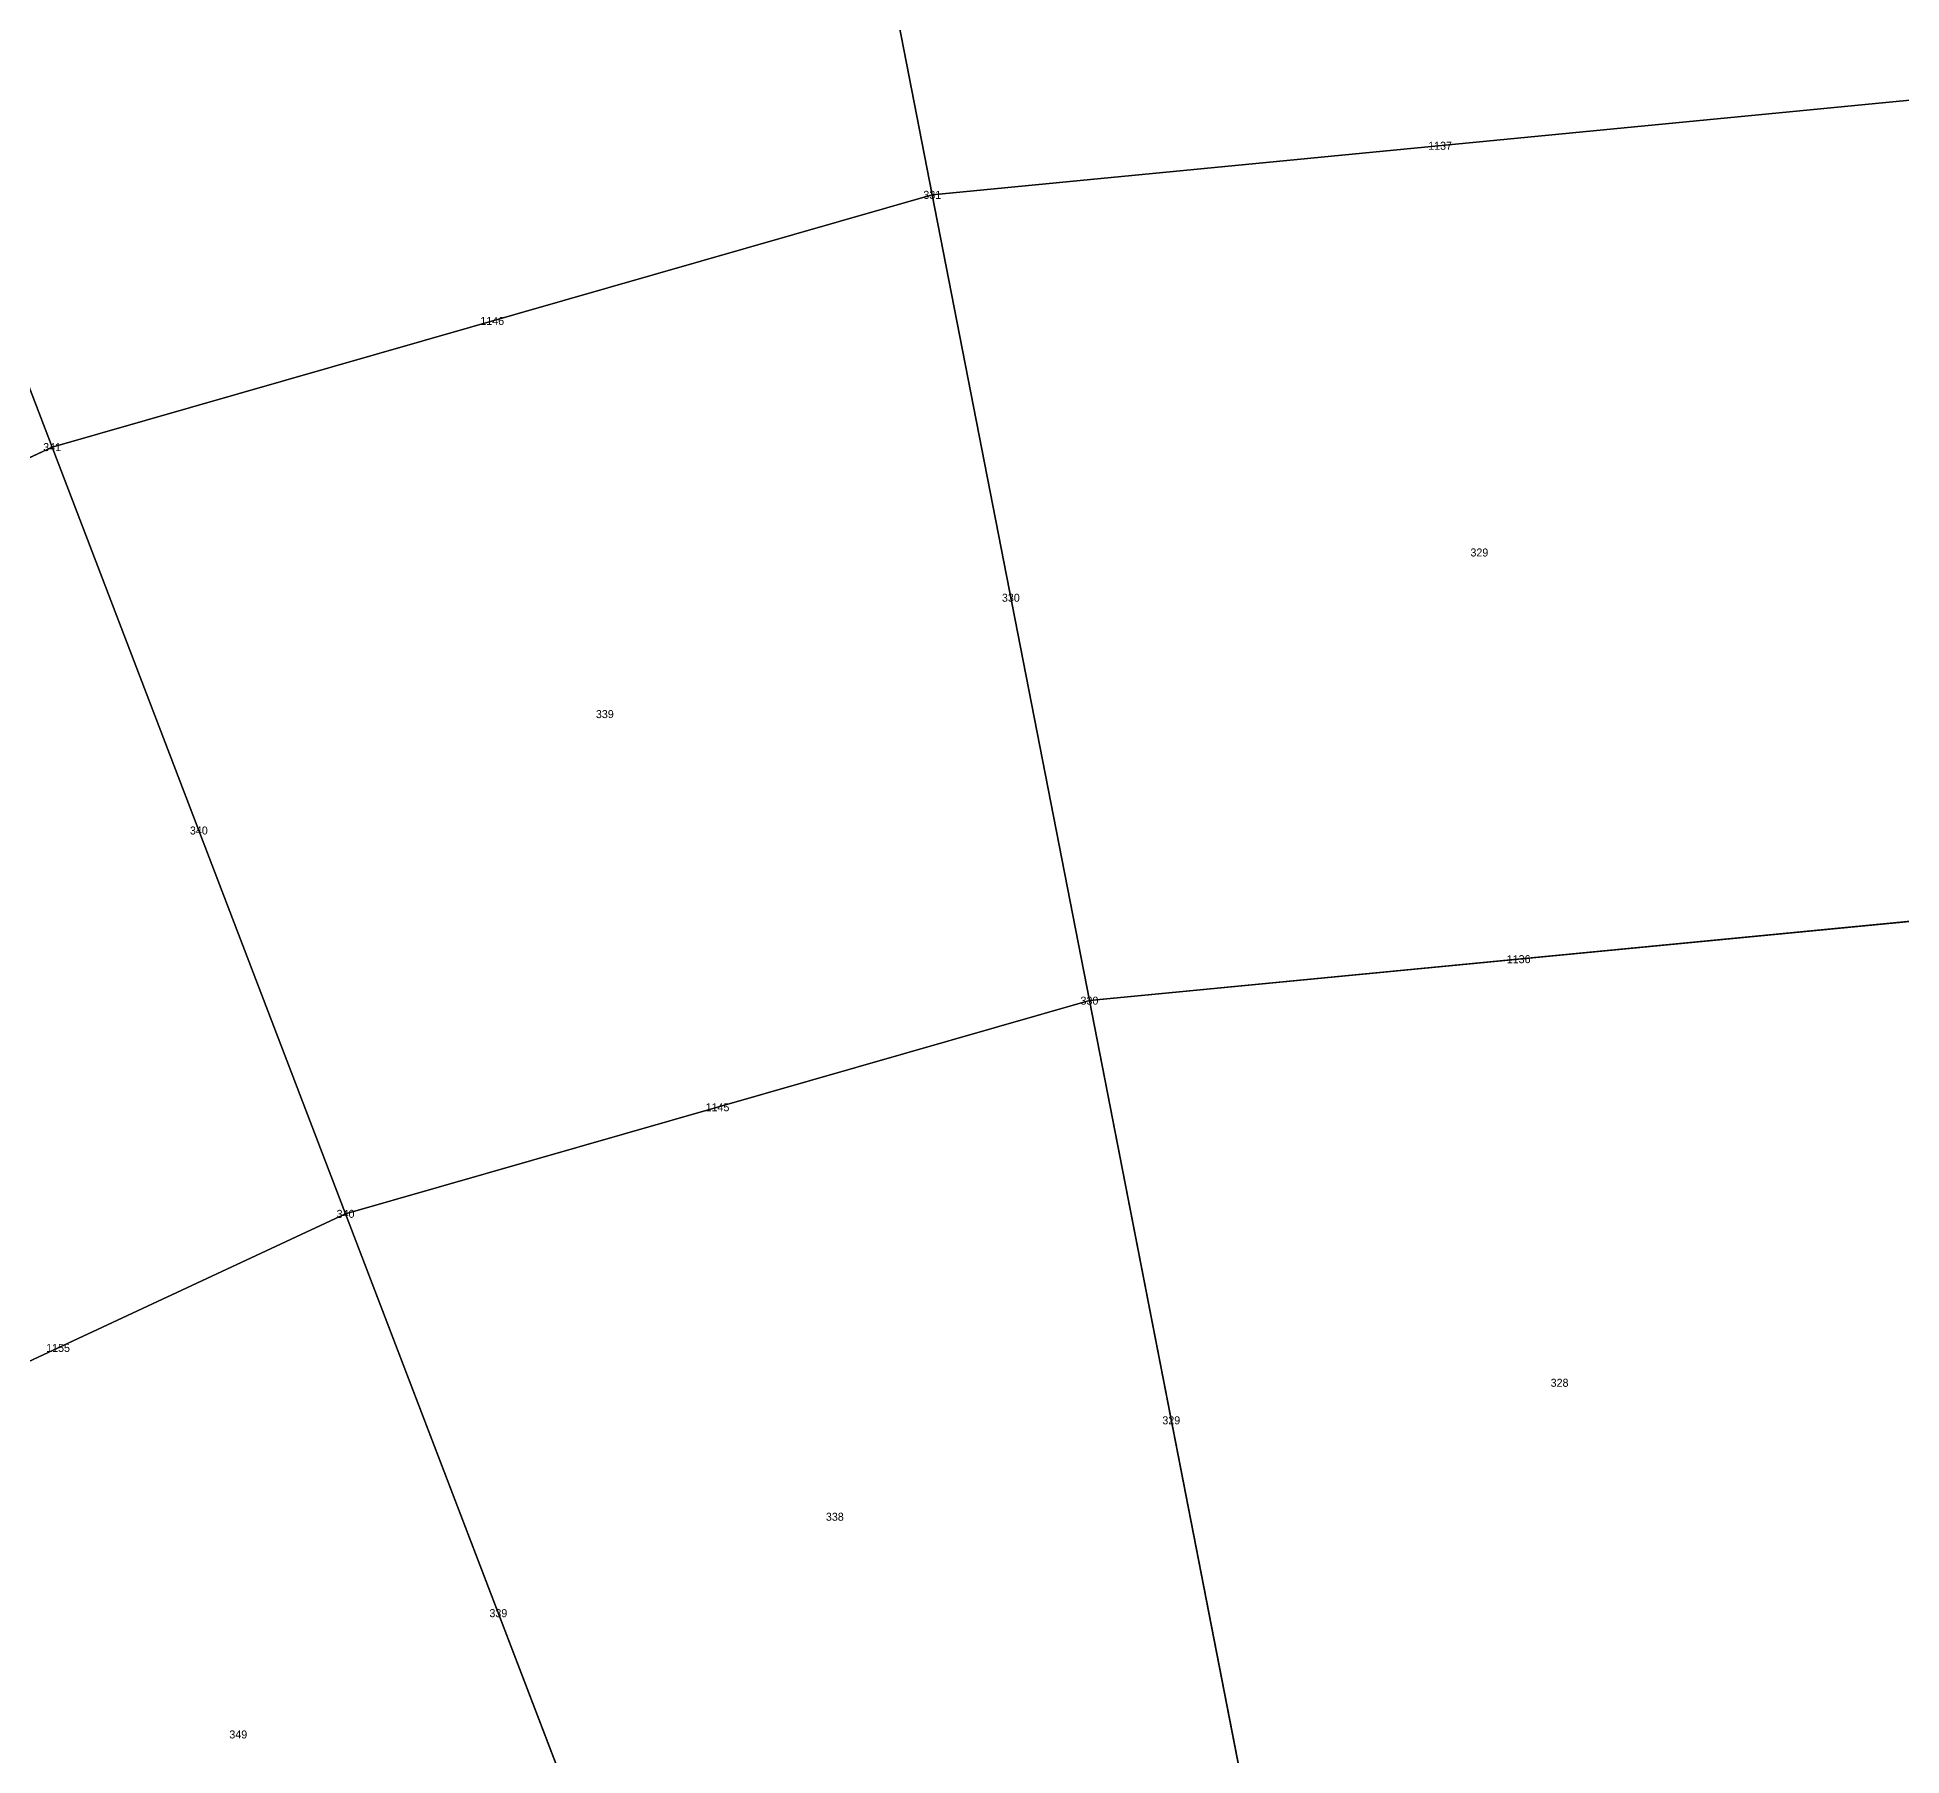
# Model space of a CAD drawing. Header units: metres. Extents: x -1.88 to 1.88, y -1.88 to 1.88.
# Drawn here: x -0.4776 to -0.0115, y 0.9112 to 1.3407 of the extents above; entities that cross this region are included whole.
import ezdxf
from ezdxf.enums import TextEntityAlignment as Align

# ---------------------------------------------------------------- set-up
doc = ezdxf.new("R2010")
doc.units = ezdxf.units.M

msp = doc.modelspace()

# ---------------------------------------------------------------- linework, layer by layer
at = {"layer": 'BRANCHES'}
for p, q in [((-0.25387, 1.30129, 2.2964), (-0.29123, 1.49278, 2.1721)), ((-0.47386, 1.23825, 2.2964), (-0.54359, 1.42047, 2.1721)), ((0, 1.32583, 2.2964), (-0.25387, 1.30129, 2.2964)), ((-0.25387, 1.30129, 2.2964), (-0.47386, 1.23825, 2.2964)), ((-0.21458, 1.0999, 2.40321), (-0.25387, 1.30129, 2.2964)), ((-0.47386, 1.23825, 2.2964), (-0.64389, 1.15897, 2.2964)), ((-0.40052, 1.04662, 2.40321), (-0.47386, 1.23825, 2.2964)), ((0, 1.12064, 2.40321), (-0.21458, 1.0999, 2.40321)), ((-0.21458, 1.0999, 2.40321), (-0.40052, 1.04662, 2.40321)), ((-0.17366, 0.89014, 2.49174), (-0.21458, 1.0999, 2.40321)), ((-0.40052, 1.04662, 2.40321), (-0.54424, 0.97961, 2.40321)), ((-0.32414, 0.84701, 2.49174), (-0.40052, 1.04662, 2.40321))]:
    msp.add_line(p, q, dxfattribs=at)
at = {"layer": 'Faces'}
for points in [[(0, 1.32583, 2.2964), (-0.25387, 1.30129, 2.2964), (-0.29123, 1.49278, 2.1721), (0, 1.52092, 2.1721)], [(-0.25387, 1.30129, 2.2964), (-0.47386, 1.23825, 2.2964), (-0.54359, 1.42047, 2.1721), (-0.29123, 1.49278, 2.1721)], [(-0.47386, 1.23825, 2.2964), (-0.64389, 1.15897, 2.2964), (-0.73864, 1.32952, 2.1721), (-0.54359, 1.42047, 2.1721)], [(0, 1.12064, 2.40321), (-0.21458, 1.0999, 2.40321), (-0.25387, 1.30129, 2.2964), (0, 1.32583, 2.2964)], [(-0.21458, 1.0999, 2.40321), (-0.40052, 1.04662, 2.40321), (-0.47386, 1.23825, 2.2964), (-0.25387, 1.30129, 2.2964)], [(-0.40052, 1.04662, 2.40321), (-0.54424, 0.97961, 2.40321), (-0.64389, 1.15897, 2.2964), (-0.47386, 1.23825, 2.2964)], [(0, 0.90692, 2.49174), (-0.17366, 0.89014, 2.49174), (-0.21458, 1.0999, 2.40321), (0, 1.12064, 2.40321)], [(-0.17366, 0.89014, 2.49174), (-0.32414, 0.84701, 2.49174), (-0.40052, 1.04662, 2.40321), (-0.21458, 1.0999, 2.40321)], [(-0.32414, 0.84701, 2.49174), (-0.44045, 0.79278, 2.49174), (-0.54424, 0.97961, 2.40321), (-0.40052, 1.04662, 2.40321)], [(-0.44045, 0.79278, 2.49174), (-0.52361, 0.7405, 2.49174), (-0.647, 0.915, 2.40321), (-0.54424, 0.97961, 2.40321)]]:
    msp.add_3dface(points, dxfattribs=at)
at = {"layer": 'NODI-Estradosso'}
for p in [(-0.25387, 1.30129, 2.63712), (-0.47386, 1.23825, 2.63712), (-0.21458, 1.0999, 2.73064), (-0.40052, 1.04662, 2.73064)]:
    msp.add_point(p, dxfattribs=at)
at = {"layer": 'NODI-Intradosso'}
for p in [(-0.25387, 1.30129, 2.2964), (-0.47386, 1.23825, 2.2964), (-0.21458, 1.0999, 2.40321), (-0.40052, 1.04662, 2.40321)]:
    msp.add_point(p, dxfattribs=at)

# ---------------------------------------------------------------- texts
at = {"layer": 'BRANCHES-Index'}
for s, p in [('1137', (-0.12693, 1.31356, 2.2964)), ('1146', (-0.36386, 1.26977, 2.2964)), ('330', (-0.23422, 1.2006, 2.3498)), ('340', (-0.43719, 1.14243, 2.3498)), ('1136', (-0.10729, 1.11027, 2.40321)), ('1145', (-0.30755, 1.07326, 2.40321)), ('1155', (-0.47238, 1.01311, 2.40321)), ('329', (-0.19412, 0.99502, 2.44747)), ('339', (-0.36233, 0.94682, 2.44747))]:
    msp.add_text(s, height=0.002, dxfattribs=at).set_placement(p, align=Align.MIDDLE_CENTER)
at = {"layer": 'Faces-Index'}
for s, p in [('329', (-0.11711, 1.21191, 2.3498)), ('339', (-0.33571, 1.17152, 2.3498)), ('328', (-0.09706, 1.0044, 2.44747)), ('338', (-0.27822, 0.97092, 2.44747)), ('349', (-0.42734, 0.91651, 2.44747))]:
    msp.add_text(s, height=0.002, dxfattribs=at).set_placement(p, align=Align.MIDDLE_CENTER)
at = {"layer": 'NODI-Index'}
for s, p in [('331', (-0.25387, 1.30129, 2.2964)), ('341', (-0.47386, 1.23825, 2.2964)), ('330', (-0.21458, 1.0999, 2.40321)), ('340', (-0.40052, 1.04662, 2.40321))]:
    msp.add_text(s, height=0.002, dxfattribs=at).set_placement(p, align=Align.MIDDLE_CENTER)

doc.saveas('drawing.dxf')
